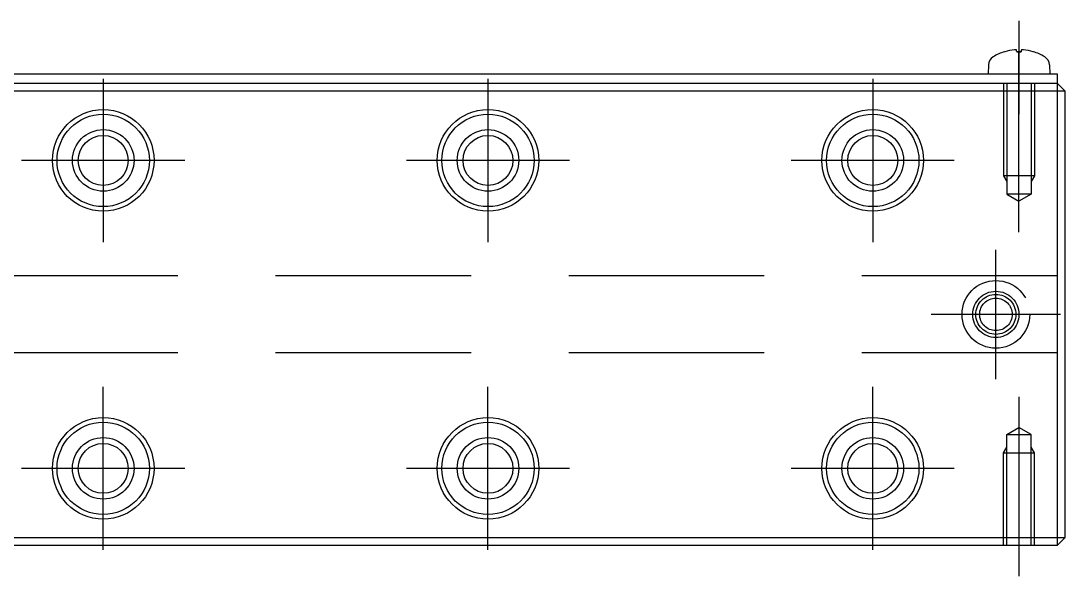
# Model space of a CAD drawing. Extents: x 1 to 398, y 0 to 247.
# Drawn here: x 256.6 to 324.5, y 4.3 to 40.4 of the extents above; entities that cross this region are included whole.
import ezdxf

# ---------------------------------------------------------------- set-up
doc = ezdxf.new("R2010")
doc.units = 0
doc.linetypes.add('CENTER', pattern=[50.8, 31.75, -6.35, 6.35, -6.35])
doc.linetypes.add('DASHED', pattern=[19.05, 12.7, -6.35])
doc.layers.get('0').update_dxf_attribs({"linetype": 'CONTINUOUS'})
doc.layers.add('CENTER', color=1, linetype='CENTER')

msp = doc.modelspace()

# ---------------------------------------------------------------- linework, layer by layer
at = {"color": 7, "linetype": 'CONTINUOUS'}
for p, q in [((320.548, 38.389), (320.546, 38.389)), ((320.548, 38.389), (320.546, 38.389)), ((321.603, 38.389), (321.327, 38.389)), ((321.327, 38.389), (321.603, 38.389)), ((322.382, 38.389), (322.384, 38.389)), ((322.382, 38.389), (322.384, 38.389)), ((319.486, 37.53), (319.465, 36.926)), ((319.486, 37.53), (319.465, 36.926)), ((323.444, 37.53), (323.465, 36.926)), ((323.444, 37.53), (323.465, 36.926)), ((323.965, 36.926), (124.965, 36.926)), ((323.965, 36.326), (323.965, 36.926)), ((323.965, 36.326), (124.965, 36.326)), ((324.465, 35.826), (323.965, 36.326)), ((323.965, 6.326), (323.965, 36.326)), ((324.465, 35.826), (124.465, 35.826)), ((324.465, 6.826), (324.465, 35.826)), ((124.465, 6.826), (324.465, 6.826)), ((323.965, 6.326), (324.465, 6.826)), ((124.965, 6.326), (323.965, 6.326))]:
    msp.add_line(p, q, dxfattribs=at)
at = {"color": 3, "linetype": 'DASHED'}
for p, q in [((320.465, 36.326), (320.465, 30.326)), ((320.682, 36.326), (320.682, 29.126)), ((322.249, 36.326), (322.249, 29.126)), ((322.465, 36.326), (322.465, 30.326)), ((320.465, 30.326), (320.682, 29.951)), ((322.465, 30.326), (320.465, 30.326)), ((322.465, 30.326), (322.249, 29.951)), ((322.249, 29.126), (320.682, 29.126)), ((320.682, 29.126), (321.465, 28.674)), ((322.249, 29.126), (321.465, 28.674)), ((323.965, 23.826), (124.965, 23.826)), ((323.965, 18.826), (124.965, 18.826)), ((320.682, 13.526), (321.465, 13.979)), ((322.249, 13.526), (321.465, 13.979)), ((320.682, 6.326), (320.682, 13.526)), ((320.682, 13.526), (322.249, 13.526)), ((322.249, 6.326), (322.249, 13.526)), ((320.465, 12.326), (320.682, 12.701)), ((320.465, 6.326), (320.465, 12.326)), ((320.465, 12.326), (322.465, 12.326)), ((322.465, 12.326), (322.249, 12.701)), ((322.465, 6.326), (322.465, 12.326))]:
    msp.add_line(p, q, dxfattribs=at)
at = {"color": 3, "linetype": 'CONTINUOUS'}
for centre, radius in [((261.965, 31.326), 3.3), ((286.965, 31.326), 3.3), ((311.965, 31.326), 3.3), ((261.965, 31.326), 3), ((286.965, 31.326), 3), ((311.965, 31.326), 3), ((261.965, 31.326), 2), ((286.965, 31.326), 2), ((311.965, 31.326), 2), ((261.965, 11.326), 3.3), ((261.965, 11.326), 3), ((286.965, 11.326), 3.3), ((286.965, 11.326), 3), ((311.965, 11.326), 3.3), ((311.965, 11.326), 3), ((261.965, 11.326), 2), ((286.965, 11.326), 2), ((311.965, 11.326), 2)]:
    msp.add_circle(centre, radius, dxfattribs=at)
at = {"color": 7, "linetype": 'CONTINUOUS'}
for centre in [(261.965, 31.326), (286.965, 31.326), (311.965, 31.326), (261.965, 11.326), (286.965, 11.326), (311.965, 11.326)]:
    msp.add_circle(centre, 1.621, dxfattribs=at)
at = {"color": 3, "linetype": 'DASHED'}
for radius in [2.2, 1.5, 1.3, 1.056]:
    msp.add_circle((319.965, 21.326), radius, dxfattribs=at)
at = {"color": 7, "linetype": 'CONTINUOUS'}
for centre, radius, start, end in [((320.126, 37.508), 0.64, 121.54462, 178), ((320.126, 37.508), 0.64, 121.54462, 178), ((321.465, 35.326), 3.2, 107.01118, 121.54462), ((321.465, 35.326), 3.2, 107.01118, 121.54462), ((320.546, 38.329), 0.06, 90, 107.01118), ((320.546, 38.329), 0.06, 90, 107.01118), ((321.461, 35.318), 3.204, 95.10359, 106.72026), ((321.461, 35.318), 3.204, 95.10359, 106.72026), ((321.295, 37.179), 1.336, 93.07051, 95.12333), ((321.295, 37.179), 1.336, 93.07051, 95.12333), ((321.276, 37.512), 1.002, 92.36147, 93.00611), ((321.276, 37.512), 1.002, 92.36147, 93.00611), ((321.272, 37.622), 0.892, 91.6813, 92.36401), ((321.272, 37.622), 0.892, 91.6813, 92.36401), ((321.267, 37.77), 0.744, 90.92575, 91.68499), ((321.267, 37.77), 0.744, 90.92575, 91.68499), ((321.265, 37.942), 0.572, 90.03614, 90.93161), ((321.265, 37.942), 0.572, 90.03614, 90.93161), ((321.265, 38.096), 0.417, 88.93114, 90.0344), ((321.265, 38.096), 0.417, 88.93114, 90.0344), ((321.267, 38.2), 0.314, 87.59984, 88.94114), ((321.267, 38.2), 0.314, 87.59984, 88.94114), ((321.271, 38.301), 0.212, 85.85577, 87.61818), ((321.271, 38.301), 0.212, 85.85577, 87.61818), ((321.277, 38.389), 0.125, 83.33882, 85.89498), ((321.277, 38.389), 0.125, 83.33882, 85.89498), ((321.285, 38.45), 0.0626, 79.30848, 83.40512), ((321.285, 38.45), 0.0626, 79.30848, 83.40512), ((321.291, 38.484), 0.028, 72.59563, 79.47496), ((321.291, 38.484), 0.028, 72.59563, 79.47496), ((321.297, 38.502), 0.00929, 59.01891, 73.16801), ((321.297, 38.502), 0.00929, 59.01891, 73.16801), ((321.3, 38.508), 0.00222, 24.0996, 60.43201), ((321.3, 38.508), 0.00222, 24.0996, 60.43201), ((320.213, 38.227), 1.125, 8.13061, 14.50962), ((320.213, 38.227), 1.125, 8.13061, 14.50962), ((322.717, 38.227), 1.125, 165.49038, 171.86939), ((322.717, 38.227), 1.125, 165.49038, 171.86939), ((321.63, 38.508), 0.00222, 119.56799, 155.9004), ((321.63, 38.508), 0.00222, 119.56799, 155.9004), ((321.633, 38.502), 0.00929, 106.83199, 120.98109), ((321.633, 38.502), 0.00929, 106.83199, 120.98109), ((321.639, 38.484), 0.028, 100.52504, 107.40437), ((321.639, 38.484), 0.028, 100.52504, 107.40437), ((321.645, 38.45), 0.0626, 96.59488, 100.69152), ((321.645, 38.45), 0.0626, 96.59488, 100.69152), ((321.653, 38.389), 0.125, 94.10502, 96.66118), ((321.653, 38.389), 0.125, 94.10502, 96.66118), ((321.659, 38.301), 0.212, 92.38182, 94.14423), ((321.659, 38.301), 0.212, 92.38182, 94.14423), ((321.664, 38.2), 0.314, 91.05886, 92.40016), ((321.664, 38.2), 0.314, 91.05886, 92.40016), ((321.666, 38.096), 0.417, 89.9656, 91.06886), ((321.666, 38.096), 0.417, 89.9656, 91.06886), ((321.665, 37.942), 0.572, 89.06839, 89.96386), ((321.665, 37.942), 0.572, 89.06839, 89.96386), ((321.663, 37.77), 0.744, 88.31501, 89.07425), ((321.663, 37.77), 0.744, 88.31501, 89.07425), ((321.658, 37.622), 0.892, 87.63599, 88.3187), ((321.658, 37.622), 0.892, 87.63599, 88.3187), ((321.654, 37.512), 1.002, 86.99389, 87.63853), ((321.654, 37.512), 1.002, 86.99389, 87.63853), ((321.635, 37.179), 1.336, 84.87667, 86.92949), ((321.635, 37.179), 1.336, 84.87667, 86.92949), ((321.469, 35.318), 3.204, 73.27974, 84.89641), ((321.469, 35.318), 3.204, 73.27974, 84.89641), ((322.384, 38.329), 0.06, 72.98882, 90), ((322.384, 38.329), 0.06, 72.98882, 90), ((321.465, 35.326), 3.2, 58.45538, 72.98882), ((321.465, 35.326), 3.2, 58.45538, 72.98882), ((322.804, 37.508), 0.64, 2, 58.45538), ((322.804, 37.508), 0.64, 2, 58.45538)]:
    msp.add_arc(centre, radius, start, end, dxfattribs=at)
at = {"layer": 'CENTER', "color": 1, "linetype": 'CENTER'}
for p, q in [((321.465, 40.389), (321.465, 34.326)), ((321.465, 26.674), (321.465, 38.326)), ((261.965, 36.626), (261.965, 26.026)), ((286.965, 36.626), (286.965, 26.026)), ((311.965, 36.626), (311.965, 26.026)), ((261.965, 35.326), (261.965, 27.326)), ((286.965, 35.326), (286.965, 27.326)), ((311.965, 35.326), (311.965, 27.326)), ((267.265, 31.326), (256.665, 31.326)), ((265.965, 31.326), (257.965, 31.326)), ((292.265, 31.326), (281.665, 31.326)), ((290.965, 31.326), (282.965, 31.326)), ((317.265, 31.326), (306.665, 31.326)), ((315.965, 31.326), (307.965, 31.326)), ((319.965, 17.126), (319.965, 25.526)), ((324.165, 21.326), (315.765, 21.326)), ((261.965, 6.026), (261.965, 16.626)), ((286.965, 6.026), (286.965, 16.626)), ((311.965, 6.026), (311.965, 16.626)), ((321.465, 15.979), (321.465, 4.326)), ((261.965, 7.326), (261.965, 15.326)), ((286.965, 7.326), (286.965, 15.326)), ((311.965, 7.326), (311.965, 15.326)), ((267.265, 11.326), (256.665, 11.326)), ((265.965, 11.326), (257.965, 11.326)), ((292.265, 11.326), (281.665, 11.326)), ((290.965, 11.326), (282.965, 11.326)), ((317.265, 11.326), (306.665, 11.326)), ((315.965, 11.326), (307.965, 11.326))]:
    msp.add_line(p, q, dxfattribs=at)

doc.saveas('drawing.dxf')
